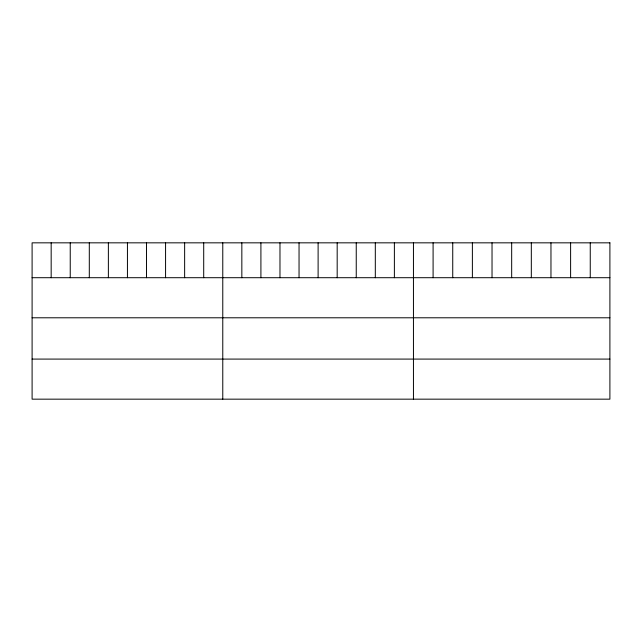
<?xml version="1.0" encoding="UTF-8"?>
<svg xmlns="http://www.w3.org/2000/svg" width="642" height="642" viewBox="0 0 642 642"><rect width="100%" height="100%" fill="white"/><g stroke="black" fill="none" stroke-linecap="round" stroke-linejoin="round"><path stroke-width="0.96" d="M32.1 277.705L609.9 277.705M32.1 317.79L609.9 317.79M32.1 359.087L609.9 359.087M590.255 242.837L590.255 277.705M570.61 242.837L570.61 277.705M550.964 242.837L550.964 277.705M531.319 242.837L531.319 277.705M511.674 242.837L511.674 277.705M492.029 242.837L492.029 277.705M472.384 242.837L472.384 277.705M452.738 242.837L452.738 277.705M433.093 242.837L433.093 277.705M413.448 242.837L413.448 399.163M394.381 242.837L394.381 277.705M375.313 242.837L375.313 277.705M356.246 242.837L356.246 277.705M337.178 242.837L337.178 277.705M318.111 242.837L318.111 277.705M299.044 242.837L299.044 277.705M279.976 242.837L279.976 277.705M260.909 242.837L260.909 277.705M241.841 242.837L241.841 277.705M222.774 242.837L222.774 399.163M203.707 242.837L203.707 277.705M184.639 242.837L184.639 277.705M165.572 242.837L165.572 277.705M146.504 242.837L146.504 277.705M127.437 242.837L127.437 277.705M108.37 242.837L108.37 277.705M89.302 242.837L89.302 277.705M70.235 242.837L70.235 277.705M51.167 242.837L51.167 277.705M609.9 242.837L32.1 242.837L32.1 399.163L609.9 399.163L609.9 242.837"/></g></svg>
